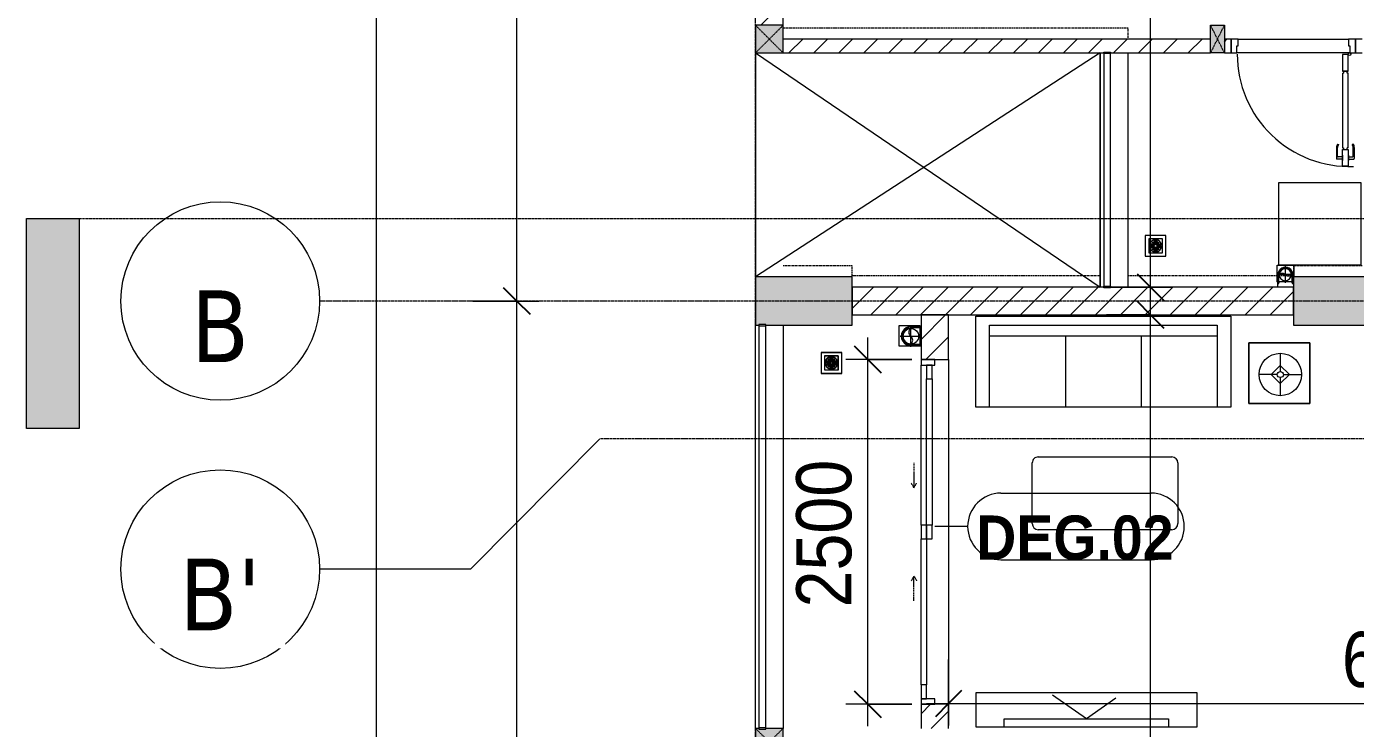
# Model space of a CAD drawing. Header units: millimetres. Extents: x 1591 to 240306, y -15958 to 82755.
# Drawn here: x 39368 to 49004, y 22437 to 27528 of the extents above; entities that cross this region are included whole.
import ezdxf

# ---------------------------------------------------------------- set-up
doc = ezdxf.new("R2010")
doc.units = ezdxf.units.MM
for name, pattern in [('Dash', [6, 3, -3]), ('Dash 1_8_', [6.35, 3.175, -3.175]), ('Dash Dot 3_16_', [7.9375, 4.7625, -1.5875, 0, -1.5875]), ('Grid Line', [22.225, 12.7, -3.175, 3.175, -3.175]), ('IMPORT-CENTER _2_', [40.64, 25.4, -5.08, 5.08, -5.08])]:
    doc.linetypes.add(name, pattern=pattern)
for name, color, linetype, lineweight in [('0-1', 7, 'Continuous', 5), ('A-ANNO-DIMS', 211, 'Continuous', 9), ('A-ANNO-DIMS-160', 211, 'Continuous', 9), ('A-AREA', 32, 'Dash 1_8_', 9), ('A-DETL-GENF-1', 9, 'Continuous', 9), ('A-DETL-THIN-2', 151, 'Continuous', 9), ('A-DOOR', 31, 'Continuous', 9), ('A-DOOR-1', 254, 'Continuous', 9), ('A-DOOR-2', 9, 'Continuous', 9), ('A-DOOR-FRAM', 31, 'Continuous', 9), ('A-DOOR-HDLN', 31, 'Dash', 9), ('A-DOOR-IDEN', 31, 'Continuous', 9), ('A-FLOR-1', 250, 'Continuous', 9), ('A-FLOR-2', 9, 'Continuous', 9), ('A-FLOR-HRAL', 11, 'Continuous', 9), ('A-FLOR-HRAL-1', 254, 'Continuous', 9), ('A-FLOR-HRAL-2', 9, 'Continuous', 9), ('A-WALL', 113, 'Continuous', 9), ('A-WALL-1', 253, 'Continuous', 18), ('A-WALL-2', 9, 'Continuous', 9), ('A-WALL-3', 113, 'Continuous', 18), ('A-WALL-PATT-1', 10, 'Continuous', 9), ('A-WALL-PATT-2', 111, 'Continuous', 9), ('G-ANNO-SYMB', 111, 'Continuous', 9), ('G-ANNO-SYMB-1', 111, 'Dash Dot 3_16_', 18), ('G-IMPT-1', 254, 'Continuous', 9), ('G-IMPT-2', 8, 'IMPORT-CENTER _2_', 9), ('G-IMPT-3', 8, 'Continuous', 9), ('I-FURN', 30, 'Continuous', 9), ('I-FURN-1', 254, 'Continuous', 9), ('M-EQPM', 50, 'Continuous', 9), ('M-EQPM-1', 254, 'Continuous', 9), ('S-COLS', 52, 'Continuous', 9), ('S-COLS-1', 52, 'Continuous', 5), ('S-COLS-2', 7, 'Continuous', 18), ('S-COLS-3', 254, 'Continuous', 9), ('S-COLS-4', 253, 'Continuous', 18), ('S-COLS-5', 52, 'Continuous', 18), ('S-COLS-HDLN', 52, 'Dash', 9), ('S-COLS-HDLN-1', 9, 'Dash', 9), ('S-GRID', 1, 'Continuous', 9), ('S-GRID-1', 1, 'Grid Line', 9), ('S-GRID-IDEN', 1, 'Continuous', 9)]:
    doc.layers.add(name, color=color, linetype=linetype, lineweight=lineweight)
doc.styles.add('Arial_B_3', font='arialbd_0.ttf', dxfattribs={"width": 0.9, "height": 320})
doc.styles.add('Tahoma_B', font='tahomabd_0.ttf', dxfattribs={"height": 520})
doc.styles.add('UTM Avo', font='UTM Avo.ttf', dxfattribs={"width": 0.9, "height": 400})
doc.dimstyles.new('1_Dim_chi_tiet_2_5', dxfattribs={"dimscale": 304.8, "dimtxt": 399.720379, "dimasz": 0.629921, "dimexe": 0.524934, "dimexo": 0.0625, "dimgap": 0.052493, "dimtad": 1, "dimdec": 0, "dimrnd": 5, "dimzin": 0, "dimdsep": 46, "dimtxsty": 'UTM Avo', "dimblk1": 'OBLIQUE', "dimblk2": 'OBLIQUE', "dimsah": 1, "dimcen": 0.09, "dimdle": 0.524934, "dimazin": 0, "dimtfac": 1, "dimtdec": 4, "dimtix": 1, "dimtmove": 0, "dimatfit": 3, "dimfxl": 1.049869, "dimfxlon": 1, "dimtvp": 1, "dimtolj": 1, "dimtzin": 0, "dimarcsym": 2})
doc.dimstyles.new('1_Dim_chi_tiet_2_5_1', dxfattribs={"dimscale": 304.8, "dimtxt": 399.720379, "dimasz": 0.629921, "dimexe": 0.524934, "dimexo": 0.0625, "dimgap": 0.052493, "dimtad": 1, "dimdec": 0, "dimrnd": 5, "dimzin": 0, "dimdsep": 46, "dimtxsty": 'UTM Avo', "dimblk1": 'OBLIQUE', "dimblk2": 'OBLIQUE', "dimsah": 1, "dimcen": 0.09, "dimdle": 0.524934, "dimazin": 0, "dimtfac": 1, "dimtdec": 4, "dimtix": 1, "dimtmove": 0, "dimatfit": 3, "dimfxl": 1.049869, "dimfxlon": 1, "dimtvp": 1, "dimtolj": 1, "dimtzin": 0, "dimarcsym": 2})
pattern_1 = [(45, (0, 0), (-90.50967, 90.50967), [])]
pattern_2 = [(45, (11001.35, 0), (-90.50967, 90.50967), [])]

# ---------------------------------------------------------------- blocks, each defined once
blk = doc.blocks.new('NCV_TKTC_KET CAU_rvt-1-TKCS_MB TẦNG 3-4')
at = {"layer": 'S-COLS-1'}
for points in [[(34352.6, 25361.9), (34352.4, 25711.9), (33652.6, 25711.9), (33652.6, 25361.9), (33677.6, 25361.9), (33677.6, 25366.9), (33727.6, 25366.9), (33727.6, 25361.9), (34352.4, 25361.9)], [(38852.6, 25361.9), (38852.6, 25711.9), (37552.6, 25711.9), (37552.6, 25361.9), (38382.5, 25361.9)]]:
    blk.add_hatch(color=256, dxfattribs=at).paths.add_polyline_path(points)
at = {"layer": 'A-FLOR-1'}
blk.add_line((36152.5, 27336.9), (36152.5, 25636.9), dxfattribs=at)
at = {"layer": 'S-COLS-2'}
for p, q in [((33652.6, 25711.9), (33652.6, 25361.9)), ((34352.6, 25711.9), (33652.6, 25711.9)), ((34352.6, 25361.9), (34352.6, 25711.9)), ((37552.6, 25711.9), (37552.6, 25361.9)), ((38852.6, 25711.9), (37552.6, 25711.9)), ((33652.6, 25361.9), (33677.6, 25361.9)), ((33727.6, 25361.9), (34352.6, 25361.9)), ((37552.6, 25361.9), (38852.6, 25361.9))]:
    blk.add_line(p, q, dxfattribs=at)
blk = doc.blocks.new('MAY GIAT - MAY GIAT_dwg-348053-TKCS_MB TẦNG 3-4')
at = {"layer": 'G-IMPT-1', "flags": 128}
blk.add_lwpolyline([(5, 596.6), (5, 2.3), (605, 2.3), (605, 596.6)], close=True, dxfattribs=at)
blk = doc.blocks.new('MAY GIAT - MAY GIAT-401071-TKCS_MB TẦNG 3-4')
at = {"layer": 'I-FURN-1'}
for p, q in [((5, -2.3), (605, -2.3)), ((5, -596.6), (5, -2.3)), ((605, -2.3), (605, -596.6)), ((605, -596.6), (5, -596.6))]:
    blk.add_line(p, q, dxfattribs=at)
at = {"extrusion": (0, 0, -1), "zscale": -1, "rotation": 180}
blk.add_blockref('MAY GIAT - MAY GIAT_dwg-348053-TKCS_MB TẦNG 3-4', (0, 0), dxfattribs=at)
blk = doc.blocks.new('Railing - 50 x 10mm-901205-TKCS_MB TẦNG 3-4')
at = {"layer": 'A-FLOR-HRAL-2'}
for p, q in [((25, 5), (-25, 5)), ((-25, 5), (-25, -5)), ((25, -5), (25, 5)), ((-25, -5), (25, -5))]:
    blk.add_line(p, q, dxfattribs=at)
blk = doc.blocks.new('Railing - Railing-884005-TKCS_MB TẦNG 3-4')
at = {"layer": 'A-FLOR-HRAL-2'}
for p, q in [((13269.1, 18071.7), (13269.1, 16382.9)), ((13319.1, 16382.9), (13319.1, 18071.7))]:
    blk.add_line(p, q, dxfattribs=at)
at = {"extrusion": (0, 0, -1), "zscale": -1, "rotation": 180}
for p in [(-13294.1, 18076.7), (-13294.1, 16377.9)]:
    blk.add_blockref('Railing - 50 x 10mm-901205-TKCS_MB TẦNG 3-4', p, dxfattribs=at)
blk = doc.blocks.new('DOOR_CW_01 CANH MO-PANEL KINH - DIG_01-900x2200-CỬA NHÔM KÍNH-901226-TKCS_MB TẦNG 3-4')
at = {"layer": 'A-DETL-GENF-1'}
for p, q in [((-397, 872), (-357, 872)), ((-397, 752), (-397, 872)), ((-357, 872), (-357, 752)), ((-442, 737), (-442, 816.5)), ((-399, 820.5), (-438, 820.5)), ((-434, 799.5), (-434, 737)), ((-399, 803.5), (-430, 803.5)), ((-399, 831.8), (-397, 831.8)), ((-399, 792.2), (-399, 831.8)), ((-397, 792.2), (-399, 792.2)), ((-397, 792.2), (-397, 831.8)), ((-357, 792.2), (-357, 831.8)), ((-355, 831.8), (-357, 831.8)), ((-357, 792.2), (-355, 792.2)), ((-355, 792.2), (-355, 831.8)), ((-355, 820.5), (-316, 820.5)), ((-355, 803.5), (-324, 803.5)), ((-320, 799.5), (-320, 737)), ((-312, 737), (-312, 816.5)), ((-433.9, 711.2), (-427.3, 715.8)), ((-357, 752), (-397, 752)), ((-397, 738), (-391, 738)), ((-397, 738), (-397, 196)), ((-363, 752), (-391, 752)), ((-391, 752), (-391, 738)), ((-363, 738), (-363, 752)), ((-357, 738), (-363, 738)), ((-357, 196), (-357, 738)), ((-320.1, 711.2), (-326.7, 715.8)), ((-397, 196), (-391, 196)), ((-391, 196), (-391, 182)), ((-357, 196), (-363, 196)), ((-363, 182), (-363, 196)), ((-357, 182), (-397, 182)), ((-397, 182), (-397, 62)), ((-391, 182), (-363, 182)), ((-357, 62), (-357, 182)), ((-397, 62), (-357, 62))]:
    blk.add_line(p, q, dxfattribs=at)
blk.add_circle((-407, 60), 10, dxfattribs=at)
for centre, radius, start, end in [((-407, 60), 814, 360, 92), ((-438, 816.5), 4, 90, 180), ((-430, 799.5), 4, 90, 180), ((-324, 799.5), 4, 360, 90), ((-316, 816.5), 4, 0, 90), ((-397, 737), 45, 180, 215), ((-397, 737), 37, 180, 215), ((-357, 737), 37, 325, 0), ((-357, 737), 45, 325, 0)]:
    blk.add_arc(centre, radius, start, end, dxfattribs=at)
at = {"layer": 'A-DOOR-2'}
for p, q in [((-410, 50), (-450, 50)), ((-450, 50), (-450, -50)), ((-410, 0), (-410, 50)), ((-400, 0), (-410, 0)), ((-407, 50), (-382, 50)), ((-400, -50), (-400, 0)), ((410, 0), (400, 0)), ((400, 0), (400, -50)), ((450, 50), (410, 50)), ((410, 50), (410, 0)), ((450, -50), (450, 50)), ((-450, -50), (-400, -50)), ((400, -50), (450, -50))]:
    blk.add_line(p, q, dxfattribs=at)
blk = doc.blocks.new('G1_SOF - BO TRU - 100x200-746114-TKCS_MB TẦNG 3-4')
at = {"layer": 'S-COLS'}
blk.add_hatch(color=256, dxfattribs=at).paths.add_polyline_path([(50, -100), (50, 100), (-50, 100), (-50, -100)])
at = {"layer": 'S-COLS-4'}
for p, q in [((-50, 100), (50, 100)), ((-50, -100), (-50, 100)), ((50, 100), (50, -100)), ((50, -100), (-50, -100))]:
    blk.add_line(p, q, dxfattribs=at)
at = {"layer": 'S-COLS-HDLN-1'}
for p, q in [((50, -100), (-50, 100)), ((-50, -100), (50, 100))]:
    blk.add_line(p, q, dxfattribs=at)
blk = doc.blocks.new('THU NUOC - THU NUOC-461820-TKCS_MB TẦNG 3-4')
at = {"layer": 'M-EQPM-1'}
for p, q in [((-66.3, 70.6), (-66.3, -79.4)), ((83.7, 70.6), (-66.3, 70.6)), ((58.7, 45.6), (-41.3, 45.6)), ((-41.3, 45.6), (-41.3, -54.4)), ((-23.3, 10.8), (40.9, 10.8)), ((40.9, 4.8), (-23.3, 4.8)), ((-11, 23.3), (28.5, 23.3)), ((28.5, 17.3), (-11, 17.3)), ((-1.1, 35.6), (18.5, 35.6)), ((18.5, 29.6), (-1.1, 29.6)), ((58.7, -54.4), (58.7, 45.6)), ((83.7, -79.4), (83.7, 70.6)), ((-66.3, -79.4), (83.7, -79.4)), ((-41.3, -54.4), (58.7, -54.4)), ((-23.3, -1.2), (0.7, -1.2)), ((0.7, -7.2), (-23.3, -7.2)), ((-23.3, -13.6), (40.9, -13.6)), ((40.9, -19.6), (-23.3, -19.6)), ((-11, -26.1), (28.5, -26.1)), ((28.5, -32.1), (-11, -32.1)), ((-1.1, -38.5), (18.5, -38.5)), ((18.5, -44.5), (-1.1, -44.5)), ((0.7, -1.2), (0.7, -7.2)), ((16.7, -1.2), (40.9, -1.2)), ((16.7, -7.2), (16.7, -1.2)), ((40.9, -7.2), (16.7, -7.2))]:
    blk.add_line(p, q, dxfattribs=at)
for centre, radius, start, end in [((8.7, -4.4), 45, 0, 180), ((8.7, -4.4), 45, 0, 180), ((-23.3, 7.8), 3, 90, 270), ((-11, 20.3), 3, 90, 270), ((-1.1, 32.6), 3, 90, 270), ((18.5, 32.6), 3, 270, 90), ((28.5, 20.3), 3, 270, 90), ((40.9, 7.8), 3, 270, 90), ((8.7, -4.4), 45, 180, 360), ((8.7, -4.4), 45, 180, 360), ((-23.3, -4.2), 3, 90, 270), ((-23.3, -16.6), 3, 90, 270), ((-11, -29.1), 3, 90, 270), ((-1.1, -41.5), 3, 90, 270), ((18.5, -41.5), 3, 270, 90), ((28.5, -29.1), 3, 270, 90), ((40.9, -4.2), 3, 270, 90), ((40.9, -16.6), 3, 270, 90)]:
    blk.add_arc(centre, radius, start, end, dxfattribs=at)
blk = doc.blocks.new('LOBBY_SOFA_1 - LOBBY_SOFA_1-901228-TKCS_MB TẦNG 3-4')
at = {"layer": 'I-FURN'}
for p, q in [((-2128.3, 1548.5), (-1160.3, 1548.5)), ((-2172.3, 1064.5), (-2172.3, 1504.5)), ((-1116.3, 1504.5), (-1116.3, 1064.5)), ((-1160.3, 1020.5), (-2128.3, 1020.5)), ((-2688.2, 633.5), (-3128.2, 633.5)), ((-3128.2, 633.5), (-3128.2, 193.5)), ((-2688.2, 193.5), (-2688.2, 633.5)), ((-2556, 660), (-708, 660)), ((-2556, 0), (-2556, 660)), ((-2457, 66), (-2457, 660)), ((-1907, 143), (-1907, 660)), ((-1357, 143), (-1357, 660)), ((-807, 660), (-807, 66)), ((-708, 660), (-708, 0)), ((-2981.4, 423), (-2915.4, 489)), ((-2915.4, 445), (-2915.4, 577)), ((-2915.4, 489), (-2849.4, 423)), ((-2937.4, 423), (-3069.4, 423)), ((-2915.4, 357), (-2981.4, 423)), ((-2849.4, 423), (-2915.4, 357)), ((-2915.4, 269), (-2915.4, 401)), ((-2893.4, 423), (-2761.4, 423)), ((-3128.2, 193.5), (-2688.2, 193.5)), ((-807, 143), (-2457, 143)), ((-708, 0), (-2556, 0)), ((-807, 66), (-2457, 66))]:
    blk.add_line(p, q, dxfattribs=at)
for radius in [154, 22]:
    blk.add_circle((-2915.4, 423), radius, dxfattribs=at)
for centre, start, end in [((-2128.3, 1504.5), 90, 180), ((-1160.3, 1504.5), 0, 90), ((-2128.3, 1064.5), 180, 270), ((-1160.3, 1064.5), 270, 0)]:
    blk.add_arc(centre, 44, start, end, dxfattribs=at)
at = {"layer": 'I-FURN-1'}
for p, q in [((-2128.3, 1548.5), (-1160.3, 1548.5)), ((-2172.3, 1064.5), (-2172.3, 1504.5)), ((-1116.3, 1504.5), (-1116.3, 1064.5)), ((-1160.3, 1020.5), (-2128.3, 1020.5)), ((-3128.2, 633.5), (-2688.2, 633.5)), ((-3128.2, 193.5), (-3128.2, 633.5)), ((-2688.2, 633.5), (-2688.2, 193.5)), ((-2556, 660), (-708, 660)), ((-2556, 0), (-2556, 660)), ((-708, 660), (-708, 0)), ((-2688.2, 193.5), (-3128.2, 193.5)), ((-708, 0), (-2556, 0))]:
    blk.add_line(p, q, dxfattribs=at)
for centre, start, end in [((-2128.3, 1504.5), 90, 180), ((-1160.3, 1504.5), 0, 90), ((-2128.3, 1064.5), 180, 270), ((-1160.3, 1064.5), 270, 0)]:
    blk.add_arc(centre, 44, start, end, dxfattribs=at)
blk = doc.blocks.new('RES_BAN AN - RES_BAN AN-901221-TKCS_MB TẦNG 3-4')
at = {"layer": 'I-FURN-1'}
for p, q in [((0, 250), (1600, 250)), ((0, 0), (0, 250)), ((1600, 250), (1600, 0)), ((1600, 0), (0, 0))]:
    blk.add_line(p, q, dxfattribs=at)
blk = doc.blocks.new('KE TIVI-2 - KE TIVI-2-901222-TKCS_MB TẦNG 3-4')
at = {"layer": 'I-FURN-1'}
for p, q in [((0, 60), (-245.7, 232.1)), ((213, 209.1), (0, 60)), ((-595.6, 60), (595.6, 60)), ((-595.6, 0), (-595.6, 60)), ((595.6, 0), (-595.6, 0)), ((595.6, 60), (595.6, 0))]:
    blk.add_line(p, q, dxfattribs=at)
blk = doc.blocks.new('NCV_TKTC_TANG 3 - 4_rvt-2-TKCS_MB TẦNG 3-4')
at = {"layer": 'A-WALL-PATT-1'}
h = blk.add_hatch(dxfattribs=at)
h.set_pattern_fill('FP_1', color=256, style=0, pattern_type=2)
h.set_pattern_definition(pattern_1)
h.paths.add_polyline_path([(33852.6, 27336.9), (36177.6, 27336.9), (36177.6, 27342.4), (36227.6, 27342.4), (36227.6, 27336.9), (36952.6, 27336.9), (36952.6, 27436.9), (33852.6, 27436.9)])
h = blk.add_hatch(dxfattribs=at)
h.set_pattern_fill('FP_1', color=256, style=0, pattern_type=2)
h.set_pattern_definition(pattern_1)
h.paths.add_polyline_path([(37102.6, 27336.9), (37102.6, 27436.9), (37052.6, 27436.2), (37052.6, 27336.9)])
h.paths.add_polyline_path([(38002.6, 27336.9), (38052.6, 27336.9), (38052.6, 27436.9), (38002.6, 27436.9)])
at = {"layer": 'A-FLOR-2'}
for p, q in [((37152.6, 27436.9), (37952.6, 27436.9)), ((35052.6, 25112.4), (35052.6, 22612.4))]:
    blk.add_line(p, q, dxfattribs=at)
at = {"layer": 'A-WALL-1'}
for p, q in [((36952.6, 27436.9), (33852.6, 27436.9)), ((37102.6, 27436.9), (37052.6, 27436.9)), ((37102.6, 27336.9), (37102.6, 27436.9)), ((38052.6, 27436.9), (38002.6, 27436.9)), ((38002.6, 27436.9), (38002.6, 27336.9)), ((33852.6, 27336.9), (36177.6, 27336.9)), ((36227.6, 27336.9), (36952.6, 27336.9)), ((37052.6, 27336.9), (37102.6, 27336.9)), ((38002.6, 27336.9), (38052.6, 27336.9))]:
    blk.add_line(p, q, dxfattribs=at)
at = {"layer": 'A-WALL-2'}
for p, q in [((37152.6, 27436.9), (37952.6, 27436.9)), ((36152.6, 25636.9), (36152.6, 27336.9)), ((36352.6, 27336.9), (36352.6, 25636.9)), ((37962.6, 27336.9), (37142.6, 27336.9))]:
    blk.add_line(p, q, dxfattribs=at)
at = {"layer": 'A-DOOR-1', "rotation": 180}
blk.add_blockref('DOOR_CW_01 CANH MO-PANEL KINH - DIG_01-900x2200-CỬA NHÔM KÍNH-901226-TKCS_MB TẦNG 3-4', (37552.6, 27386.9), dxfattribs=at)
at = {"layer": 'A-FLOR-HRAL-1'}
blk.add_blockref('Railing - Railing-884005-TKCS_MB TẦNG 3-4', (22908.5, 9260.7), dxfattribs=at)
at = {"layer": 'I-FURN-1'}
for name, p, rotation in [('MAY GIAT - MAY GIAT-401071-TKCS_MB TẦNG 3-4', (38044.8, 26402.4), 270.0000000000009), ('LOBBY_SOFA_1 - LOBBY_SOFA_1-901228-TKCS_MB TẦNG 3-4', (34542.6, 25426.9), 180)]:
    blk.add_blockref(name, p, dxfattribs=dict(at, rotation=rotation))
for name, p in [('RES_BAN AN - RES_BAN AN-901221-TKCS_MB TẦNG 3-4', (35252.2, 22446.9)), ('KE TIVI-2 - KE TIVI-2-901222-TKCS_MB TẦNG 3-4', (36052.2, 22446.9))]:
    blk.add_blockref(name, p, dxfattribs=at)
at = {"layer": 'M-EQPM-1'}
blk.add_blockref('THU NUOC - THU NUOC-461820-TKCS_MB TẦNG 3-4', (34193.8, 25093), dxfattribs=at)
at = {"layer": 'S-COLS-3'}
blk.add_blockref('G1_SOF - BO TRU - 100x200-746114-TKCS_MB TẦNG 3-4', (37002.6, 27436.9), dxfattribs=at)
blk = doc.blocks.new('Railing - 50 x 10mm-1251311-TKCS_MB TẦNG 3-4')
at = {"layer": 'A-FLOR-HRAL'}
for p, q in [((25, 5), (-25, 5)), ((-25, 5), (-25, -5)), ((25, -5), (25, 5)), ((-25, -5), (25, -5))]:
    blk.add_line(p, q, dxfattribs=at)
blk = doc.blocks.new('Railing - Railing-3235430-TKCS_MB TẦNG 3-4')
at = {"layer": 'A-FLOR-HRAL'}
for p, q in [((33677.6, 25356.9), (33677.6, 22442.4)), ((33727.6, 22442.4), (33727.6, 25356.9))]:
    blk.add_line(p, q, dxfattribs=at)
for p in [(33702.6, 25361.9), (33702.6, 22437.4)]:
    blk.add_blockref('Railing - 50 x 10mm-1251311-TKCS_MB TẦNG 3-4', p)
blk = doc.blocks.new('G1_SOF - BO TRU - 200x200-3054293-TKCS_MB TẦNG 3-4')
at = {"layer": 'S-COLS'}
blk.add_hatch(color=256, dxfattribs=at).paths.add_polyline_path([(100, -100), (100, 100), (-100, 100), (-100, -100)])
at = {"layer": 'S-COLS-5'}
for p, q in [((100, 100), (-100, 100)), ((-100, 100), (-100, -100)), ((100, -100), (100, 100)), ((-100, -100), (100, -100))]:
    blk.add_line(p, q, dxfattribs=at)
at = {"layer": 'S-COLS-HDLN'}
for p, q in [((100, 100), (-100, -100)), ((-100, 100), (100, -100))]:
    blk.add_line(p, q, dxfattribs=at)
blk = doc.blocks.new('G1_SOF - BO TRU - 200x200-V36-TKCS_MB TẦNG 3-4')
at = {"layer": 'S-COLS'}
blk.add_hatch(color=256, dxfattribs=at).paths.add_polyline_path([(-25, -100), (100, -100), (100, 100), (-25, 100), (-25, 96.6), (-75, 96.6), (-75, 100), (-100, 100), (-100, -100), (-75, -100)])
at = {"layer": 'S-COLS-5'}
for p, q in [((-75, 100), (-100, 100)), ((-100, 100), (-100, -100)), ((100, 100), (-25, 100)), ((100, -100), (100, 100)), ((-100, -100), (100, -100))]:
    blk.add_line(p, q, dxfattribs=at)
at = {"layer": 'S-COLS-HDLN'}
for p, q in [((100, 100), (-100, -100)), ((-100, 100), (100, -100))]:
    blk.add_line(p, q, dxfattribs=at)
blk = doc.blocks.new('DEG_02-DEG_03 - DEG_02-2500x2400mm-CỬA ĐI 02 CÁNH TRƯỢT-625766-TKCS_MB TẦNG 3-4')
at = {"layer": 'A-DOOR'}
for p, q in [((-1110, 100), (-1210, 100)), ((-1210, 100), (-1210, 60)), ((-1110, 60), (-1110, 100)), ((-1110, 100), (-50, 100)), ((50, 100), (-50, 100)), ((-50, 100), (-50, 60)), ((50, 60), (50, 100)), ((-1210, 60), (-1110, 60)), ((-50, 60), (-1110, 60)), ((50, 60), (-50, 60)), ((-50, 60), (-50, 20)), ((-50, 60), (50, 60)), ((-50, 20), (50, 20)), ((50, 20), (50, 60)), ((50, 60), (1110, 60)), ((1110, 20), (50, 20)), ((1210, 60), (1110, 60)), ((1110, 60), (1110, 20)), ((1110, 20), (1210, 20)), ((1210, 20), (1210, 60))]:
    blk.add_line(p, q, dxfattribs=at)
at = {"layer": 'A-DOOR-FRAM'}
for p, q in [((-1210, 100), (-1250, 100)), ((-1250, 100), (-1250, 0)), ((-1210, 0), (-1210, 100)), ((1250, 100), (1210, 100)), ((1210, 100), (1210, 0)), ((1250, 0), (1250, 100)), ((-1250, 0), (-1210, 0)), ((1210, 0), (1250, 0))]:
    blk.add_line(p, q, dxfattribs=at)
at = {"layer": 'A-DOOR-HDLN'}
for p, q in [((-500.4, 151.1), (-320.4, 151.1)), ((-320.4, 151.1), (-355, 171.1)), ((-320.4, 151.1), (-355, 131.1)), ((320.4, 151.1), (355, 171.1)), ((320.4, 151.1), (355, 131.1)), ((500.4, 151.1), (320.4, 151.1))]:
    blk.add_line(p, q, dxfattribs=at)
blk = doc.blocks.new('TKTC_XREF_251221_MB TANG 2-7 - TKTC_XREF_260130_MB TANG 2-5_dwg_$cc-V68-TKCS_MB TẦNG 3-4')
at = {"layer": 'G-IMPT-2'}
for p, q in [((-0.673, 0), (0.65, 0)), ((0, -0.673), (0, 0.673))]:
    blk.add_line(p, q, dxfattribs=at)
at = {"layer": 'M-EQPM'}
blk.add_circle((0, 0), 0.5, dxfattribs=at)
for centre, radius, start, end in [((0, 0), 0.5, 90, 270), ((0.188, 0.25), 0.313, 126.8699, 233.1301), ((-0.188, -0.25), 0.313, 306.8699, 53.1301)]:
    blk.add_arc(centre, radius, start, end, dxfattribs=at)
blk = doc.blocks.new('TKTC_XREF_251221_MB TANG 2-7 - TKTC_XREF_260130_MB TANG 2-5_dwg_CUM U_DN100-V69-TKCS_MB TẦNG 3-4')
at = {"layer": 'G-IMPT-3'}
blk.add_hatch(color=256, dxfattribs=at).paths.add_polyline_path([(0, 61), (0, 57), (14.8, 55.1), (28.5, 49.4), (40.3, 40.3), (49.4, 28.5), (55.1, 14.8), (57, 0), (55.1, -14.8), (49.4, -28.5), (40.3, -40.3), (28.5, -49.4), (14.8, -55.1), (0, -57), (0, -61), (15.8, -58.9), (30.5, -52.8), (43.1, -43.1), (52.8, -30.5), (58.9, -15.8), (61, 0), (58.9, 15.8), (52.8, 30.5), (43.1, 43.1), (30.5, 52.8), (15.8, 58.9)])
for p, q in [((-72.7, 69.3), (-72.7, 60.7)), ((-66.9, 67.9), (-71.7, 67.9)), ((-66.9, 62.1), (-71.7, 62.1)), ((-65, 69), (0, 69)), ((-72.7, -60.7), (-72.7, -69.3)), ((-66.9, -62.1), (-71.7, -62.1)), ((-66.9, -67.9), (-71.7, -67.9)), ((-65, -69), (0, -69))]:
    blk.add_line(p, q, dxfattribs=at)
at = {"layer": 'G-IMPT-3', "flags": 128}
for points in [[(-71.7, 59.2), (-66.9, 59.2), (-66.9, 70.8), (-71.7, 70.8)], [(-66.9, 70.8), (-66.9, 72.7), (-65, 72.7), (-65, 57.3), (-66.9, 57.3), (-66.9, 59.2)], [(-65, 61), (0, 61), (0, 57)], [(-71.7, -70.8), (-66.9, -70.8), (-66.9, -59.2), (-71.7, -59.2)], [(-66.9, -59.2), (-66.9, -57.3), (-65, -57.3), (-65, -72.7), (-66.9, -72.7), (-66.9, -70.8)], [(-65, -61), (0, -61), (0, -57)]]:
    blk.add_lwpolyline(points, dxfattribs=at)
at = {"layer": 'G-IMPT-3'}
for centre, radius, start, end in [((-71.1, 69.3), 1.56, 112.61986, 247.38014), ((-67.9, 65), 4.8, 143.1301, 216.8699), ((-71.1, 60.7), 1.56, 112.61986, 247.38014), ((0, 0), 69, 270, 90), ((0, 0), 61, 270, 90), ((0, 0), 57, 270, 90), ((-71.1, -60.7), 1.56, 112.61986, 247.38014), ((-67.9, -65), 4.8, 143.1301, 216.8699), ((-71.1, -69.3), 1.56, 112.61986, 247.38014)]:
    blk.add_arc(centre, radius, start, end, dxfattribs=at)
blk = doc.blocks.new('TKTC_XREF_251221_MB TANG 2-7 - TKTC_XREF_260130_MB TANG 2-5_dwg_$cc-4746806-TKCS_MB TẦNG 3-4')
at = {"layer": 'G-IMPT-2'}
for p, q in [((-0.67, 0), (0.67, 0)), ((0, -0.67), (0, 0.67))]:
    blk.add_line(p, q, dxfattribs=at)
at = {"layer": 'M-EQPM'}
blk.add_circle((0, 0), 0.5, dxfattribs=at)
for centre, radius, start, end in [((0, 0), 0.5, 90, 270), ((0.19, 0.25), 0.313, 126.8699, 233.1301), ((-0.19, -0.25), 0.313, 306.8699, 53.1301)]:
    blk.add_arc(centre, radius, start, end, dxfattribs=at)
blk = doc.blocks.new('TKTC_XREF_251221_MB TANG 2-7 - TKTC_XREF_260130_MB TANG 2-5_dwg_CUM U_DN100-V89-TKCS_MB TẦNG 3-4')
at = {"layer": 'G-IMPT-3'}
blk.add_hatch(color=256, dxfattribs=at).paths.add_polyline_path([(0, -61), (16, -59), (30, -53), (43, -43), (53, -31), (59, -16), (61, 0), (59, 16), (53, 30), (43, 43), (30, 53), (8, 60), (0, 61), (0, 57), (15, 55), (28, 49), (40, 40), (49, 28), (55, 15), (57, 0), (55, -15), (49, -29), (40, -40), (28, -49), (8, -56), (0, -57)])
for p, q in [((-79, 67), (-79, 63)), ((-77, 67), (-77, 63)), ((-75, 67), (-75, 63)), ((-73, 69), (-73, 61)), ((-67, 68), (-72, 68)), ((-67, 62), (-72, 62)), ((-65, 69), (0, 69)), ((-79, -63), (-79, -67)), ((-77, -63), (-77, -67)), ((-75, -63), (-75, -67)), ((-73, -61), (-73, -69)), ((-67, -62), (-72, -62)), ((-67, -68), (-72, -68)), ((-67, -73), (-67, -71)), ((-65, -69), (0, -69))]:
    blk.add_line(p, q, dxfattribs=at)
at = {"layer": 'G-IMPT-3', "flags": 128}
for points in [[(-73, 68), (-78, 68), (-78, 62), (-73, 62)], [(-72, 59), (-67, 59), (-67, 71), (-72, 71)], [(-67, 71), (-67, 73), (-65, 73), (-65, 57), (-67, 57), (-67, 59)], [(-65, 61), (0, 61), (0, 57)], [(-73, -62), (-78, -62), (-78, -68), (-73, -68)], [(-72, -71), (-67, -71), (-67, -59), (-72, -59)], [(-67, -59), (-67, -57), (-65, -57), (-65, -72)], [(-65, -61), (0, -61), (0, -57)]]:
    blk.add_lwpolyline(points, dxfattribs=at)
at = {"layer": 'G-IMPT-3'}
for centre, radius, start, end in [((-78, 67), 0.96, 90, 180), ((-78, 63), 0.96, 180, 270), ((-71, 69), 1.56, 112.6199, 247.3801), ((-68, 65), 4.8, 143.1301, 216.8699), ((-71, 61), 1.56, 112.6199, 247.3801), ((0, 0), 69, 270, 90), ((0, 0), 61, 270, 90), ((0, 0), 57, 270, 90), ((-78, -63), 0.96, 90, 180), ((-78, -67), 0.96, 180, 270), ((-71, -61), 1.56, 112.6199, 247.3801), ((-68, -65), 4.8, 143.1301, 216.8699), ((-71, -69), 1.56, 112.6199, 247.3801)]:
    blk.add_arc(centre, radius, start, end, dxfattribs=at)
blk = doc.blocks.new('TKTC_XREF_251221_MB TANG 2-7 - TKTC_XREF_260130_MB TANG 2-5_dwg_THU NUOC - THU NUOC-444531-TKCS_MB TẦNG 1-4746804-TKCS_MB TẦNG 3-4')
at = {"layer": 'G-IMPT-3'}
for p, q in [((-23.3, 10.8), (40.9, 10.8)), ((40.9, 4.8), (-23.3, 4.8)), ((-11, 23.3), (28.5, 23.3)), ((28.5, 17.3), (-11, 17.3)), ((-1.1, 35.6), (18.5, 35.6)), ((18.5, 29.6), (-1.1, 29.6)), ((-23.3, -13.6), (40.9, -13.6)), ((40.9, -19.6), (-23.3, -19.6)), ((-11, -26.1), (28.5, -26.1)), ((28.5, -32.1), (-11, -32.1)), ((-1.1, -38.5), (18.5, -38.5)), ((18.5, -44.5), (-1.1, -44.5))]:
    blk.add_line(p, q, dxfattribs=at)
at = {"layer": 'G-IMPT-3', "flags": 128}
for points in [[(83.7, -79.4), (83.7, 70.6), (-66.3, 70.6), (-66.3, -79.4)], [(58.7, -54.4), (58.7, 45.6), (-41.3, 45.6), (-41.3, -54.4)]]:
    blk.add_lwpolyline(points, close=True, dxfattribs=at)
for points in [[(-23.3, -1.2), (0.7, -1.2), (0.7, -7.2), (-23.3, -7.2)], [(40.9, -7.2), (16.7, -7.2), (16.7, -1.2), (40.9, -1.2)]]:
    blk.add_lwpolyline(points, dxfattribs=at)
at = {"layer": 'G-IMPT-3'}
for centre, radius, start, end in [((8.7, -4.4), 45, 360, 180), ((8.7, -4.4), 45, 360, 180), ((-23.3, 7.8), 3, 90, 270), ((-11, 20.3), 3, 90, 270), ((-1.1, 32.6), 3, 90, 270), ((18.5, 32.6), 3, 270, 90), ((28.5, 20.3), 3, 270, 90), ((40.9, 7.8), 3, 270, 90), ((8.7, -4.4), 45, 180, 360), ((8.7, -4.4), 45, 180, 360), ((-23.3, -4.2), 3, 90, 270), ((-23.3, -16.6), 3, 90, 270), ((-11, -29.1), 3, 90, 270), ((-1.1, -41.5), 3, 90, 270), ((18.5, -41.5), 3, 270, 90), ((28.5, -29.1), 3, 270, 90), ((40.9, -4.2), 3, 270, 90), ((40.9, -16.6), 3, 270, 90)]:
    blk.add_arc(centre, radius, start, end, dxfattribs=at)
blk = doc.blocks.new('TKTC_XREF_251221_MB TANG 2-7 - TKTC_XREF_251221_MB TANG 2-7-2039446-TKCS_MB TẦNG 3-4')
at = {"layer": 'M-EQPM'}
for p, q in [((0, 10100), (0, 8475)), ((3783.5, 8439), (3783.5, 8559)), ((3783.5, 8559), (3903.1, 8559)), ((3903.1, 8559), (3903.1, 8475)), ((3785.2, 8439), (3785.2, 8400)), ((3900, 8439), (3785.2, 8439)), ((3900, 8439), (3785.2, 8439)), ((1041.4, 8123.3), (1191, 8123.3)), ((1041.4, 7972.9), (1041.4, 8123.3)), ((1191, 8123.3), (1191, 7972.9)), ((1191, 7972.9), (1041.4, 7972.9))]:
    blk.add_line(p, q, dxfattribs=at)
for p in [(2892.4, 8704.4), (542.3, 7854.4)]:
    blk.add_blockref('TKTC_XREF_251221_MB TANG 2-7 - TKTC_XREF_260130_MB TANG 2-5_dwg_THU NUOC - THU NUOC-444531-TKCS_MB TẦNG 1-4746804-TKCS_MB TẦNG 3-4', p)
at = {"extrusion": (0, 0, -1), "xscale": 90.00000000005102, "yscale": 90.00000000005102, "zscale": -90.000000000051, "rotation": 270.374026779938}
blk.add_blockref('TKTC_XREF_251221_MB TANG 2-7 - TKTC_XREF_260130_MB TANG 2-5_dwg_$cc-4746806-TKCS_MB TẦNG 3-4', (-3841.1, 8491.9), dxfattribs=at)
for name, p, xscale, yscale, zscale, rotation in [('TKTC_XREF_251221_MB TANG 2-7 - TKTC_XREF_260130_MB TANG 2-5_dwg_CUM U_DN100-V89-TKCS_MB TẦNG 3-4', (3842.9, 8490.3), 0.7894736842105242, 0.7894736842105242, 0.7894736842105242, 89.99999999844349), ('TKTC_XREF_251221_MB TANG 2-7 - TKTC_XREF_260130_MB TANG 2-5_dwg_$cc-V68-TKCS_MB TẦNG 3-4', (1126.1, 8044.4), 113.7150000000073, 113.7150000000073, 113.7150000000073, 359.9990086636432), ('TKTC_XREF_251221_MB TANG 2-7 - TKTC_XREF_260130_MB TANG 2-5_dwg_CUM U_DN100-V69-TKCS_MB TẦNG 3-4', (1126.1, 8045.3), 0.9975000000000006, 0.9975000000000006, 0.9975000000000006, 180.000991338195)]:
    blk.add_blockref(name, p, dxfattribs=dict(xscale=xscale, yscale=yscale, zscale=zscale, rotation=rotation))
blk = doc.blocks.new('Grid - M_Grid Head - Circle-353313-TKCS_MB TẦNG 3-4')
at = {"layer": 'S-GRID-IDEN'}
blk.add_circle((0, 0), 4.5, dxfattribs=at)
blk = doc.blocks.new('Section - 3_32_ x 3_8_-4701953-TKCS_MB TẦNG 3-4')
at = {"layer": 'G-ANNO-SYMB'}
blk.add_hatch(color=256, dxfattribs=at).paths.add_polyline_path([(0, 9.525), (0, 0), (-2.38125, 0), (-2.38125, 9.525)])
for p, q in [((0, 9.525), (-2.38125, 9.525)), ((-2.38125, 9.525), (-2.38125, 0)), ((0, 0), (0, 9.525)), ((-2.38125, 0), (0, 0))]:
    blk.add_line(p, q, dxfattribs=at)
blk = doc.blocks.new('DIMBLOCK2-TKCS_MB TẦNG 3-4')
at = {"layer": 'A-ANNO-DIMS-160'}
for p, q in [((41904.4, 17076.9), (41904.4, 78396.9)), ((41584.4, 78236.9), (42064.4, 78236.9)), ((41904.4, 78236.9), (41584.4, 78236.9)), ((41584.4, 17236.9), (42064.4, 17236.9)), ((41904.4, 17236.9), (41584.4, 17236.9))]:
    blk.add_line(p, q, dxfattribs=at)
at = {"layer": 'A-ANNO-DIMS-160', "lineweight": 25}
for p, q in [((41904.4, 78236.9), (41808.4, 78332.9)), ((41904.4, 78236.9), (42000.4, 78140.9)), ((41904.4, 17236.9), (41808.4, 17332.9)), ((41904.4, 17236.9), (42000.4, 17140.9))]:
    blk.add_line(p, q, dxfattribs=at)
at = {"layer": 'A-ANNO-DIMS-160', "color": 0, "insert": (41384.7, 47052.2), "char_height": 400, "width": 1643.295, "attachment_point": 1, "rotation": 90, "line_spacing_factor": 1.110334, "style": 'UTM Avo'}
blk.add_mtext('61000', dxfattribs=at)
blk = doc.blocks.new('_Oblique')
at = {"color": 0, "linetype": 'ByBlock', "lineweight": -2}
blk.add_line((-0.5, -0.5), (0.5, 0.5), dxfattribs=at)
blk = doc.blocks.new('DIMBLOCK3-TKCS_MB TẦNG 3-4')
at = {"layer": 'A-ANNO-DIMS-160', "lineweight": 25}
for p, q in [((42923.1, 25536.9), (42827.1, 25632.9)), ((42923.1, 25536.9), (43019.1, 25440.9)), ((42923.1, 17236.9), (42827.1, 17332.9)), ((42923.1, 17236.9), (43019.1, 17140.9))]:
    blk.add_line(p, q, dxfattribs=at)
at = {"layer": 'A-ANNO-DIMS-160'}
for p, q in [((42603.1, 25536.9), (43083.1, 25536.9)), ((42923.1, 25536.9), (42603.1, 25536.9)), ((42923.1, 17076.9), (42923.1, 25536.9)), ((42603.1, 17236.9), (43083.1, 17236.9)), ((42923.1, 17236.9), (42603.1, 17236.9))]:
    blk.add_line(p, q, dxfattribs=at)
at = {"layer": 'A-ANNO-DIMS-160', "color": 0, "insert": (42403.5, 20839.2), "char_height": 400, "width": 1314.636, "attachment_point": 1, "rotation": 90, "line_spacing_factor": 1.110334, "style": 'UTM Avo'}
blk.add_mtext('8300', dxfattribs=at)
blk = doc.blocks.new('DIMBLOCK4-TKCS_MB TẦNG 3-4')
at = {"layer": 'A-ANNO-DIMS-160', "lineweight": 25}
for p, q in [((42923.1, 33836.9), (42827.1, 33932.9)), ((42923.1, 33836.9), (43019.1, 33740.9)), ((42923.1, 25536.9), (42827.1, 25632.9)), ((42923.1, 25536.9), (43019.1, 25440.9))]:
    blk.add_line(p, q, dxfattribs=at)
at = {"layer": 'A-ANNO-DIMS-160'}
for p, q in [((42603.1, 33836.9), (43083.1, 33836.9)), ((42923.1, 33836.9), (42603.1, 33836.9)), ((42923.1, 25536.9), (42923.1, 33836.9)), ((42603.1, 25536.9), (43083.1, 25536.9)), ((42923.1, 25536.9), (42603.1, 25536.9))]:
    blk.add_line(p, q, dxfattribs=at)
at = {"layer": 'A-ANNO-DIMS-160', "color": 0, "insert": (42403.5, 29139.2), "char_height": 400, "width": 1314.636, "attachment_point": 1, "rotation": 90, "line_spacing_factor": 1.110334, "style": 'UTM Avo'}
blk.add_mtext('8300', dxfattribs=at)
blk = doc.blocks.new('STN_Door Tag - STN_Door Tag-1788670-TKCS_MB TẦNG 3-4')
at = {"layer": 'A-DOOR-IDEN'}
for p, q in [((-3.37, 1.495), (3.431, 1.495)), ((-3.37, -1.524), (3.431, -1.524))]:
    blk.add_line(p, q, dxfattribs=at)
for centre, start, end in [((-3.37, -0.015), 90, 270), ((3.431, -0.015), 270, 90)]:
    blk.add_arc(centre, 1.509, start, end, dxfattribs=at)
blk = doc.blocks.new('DIMBLOCK280-TKCS_MB TẦNG 3-4')
at = {"layer": 'A-ANNO-DIMS-160'}
for p, q in [((45468.5, 22452.4), (45468.5, 25272.4)), ((45788.5, 25112.4), (45308.5, 25112.4)), ((45468.5, 25112.4), (45788.5, 25112.4)), ((45788.5, 22612.4), (45308.5, 22612.4)), ((45468.5, 22612.4), (45788.5, 22612.4))]:
    blk.add_line(p, q, dxfattribs=at)
at = {"layer": 'A-ANNO-DIMS-160', "lineweight": 25}
for p, q in [((45468.5, 25112.4), (45372.5, 25208.4)), ((45468.5, 25112.4), (45564.5, 25016.4)), ((45468.5, 22612.4), (45372.5, 22708.4)), ((45468.5, 22612.4), (45564.5, 22516.4))]:
    blk.add_line(p, q, dxfattribs=at)
at = {"layer": 'A-ANNO-DIMS-160', "color": 0, "insert": (44948.9, 23314.6), "char_height": 400, "width": 1314.636, "attachment_point": 1, "rotation": 90, "line_spacing_factor": 1.110334, "style": 'UTM Avo'}
blk.add_mtext('2500', dxfattribs=at)
blk = doc.blocks.new('DIMBLOCK316-TKCS_MB TẦNG 3-4')
at = {"layer": 'A-ANNO-DIMS-160', "lineweight": 25}
for p, q in [((47518.7, 33636.9), (47422.7, 33732.9)), ((47518.7, 33636.9), (47614.7, 33540.9)), ((47518.7, 25636.9), (47422.7, 25732.9)), ((47518.7, 25636.9), (47614.7, 25540.9))]:
    blk.add_line(p, q, dxfattribs=at)
at = {"layer": 'A-ANNO-DIMS-160'}
for p, q in [((47518.7, 25476.9), (47518.7, 33796.9)), ((47198.7, 33636.9), (47678.7, 33636.9)), ((47518.7, 33636.9), (47198.7, 33636.9)), ((47198.7, 25636.9), (47678.7, 25636.9)), ((47518.7, 25636.9), (47198.7, 25636.9))]:
    blk.add_line(p, q, dxfattribs=at)
at = {"layer": 'A-ANNO-DIMS-160', "color": 0, "insert": (46999.1, 29089.2), "char_height": 400, "width": 1314.636, "attachment_point": 1, "rotation": 90, "line_spacing_factor": 1.110334, "style": 'UTM Avo'}
blk.add_mtext('8000', dxfattribs=at)
blk = doc.blocks.new('DIMBLOCK332-TKCS_MB TẦNG 3-4')
at = {"layer": 'A-ANNO-DIMS-160'}
for p, q in [((47518.7, 17276.9), (47518.7, 25596.9)), ((47198.7, 25436.9), (47678.7, 25436.9)), ((47518.7, 25436.9), (47198.7, 25436.9)), ((47198.7, 17436.9), (47678.7, 17436.9)), ((47518.7, 17436.9), (47198.7, 17436.9))]:
    blk.add_line(p, q, dxfattribs=at)
at = {"layer": 'A-ANNO-DIMS-160', "lineweight": 25}
for p, q in [((47518.7, 25436.9), (47422.7, 25532.9)), ((47518.7, 25436.9), (47614.7, 25340.9)), ((47518.7, 17436.9), (47422.7, 17532.9)), ((47518.7, 17436.9), (47614.7, 17340.9))]:
    blk.add_line(p, q, dxfattribs=at)
at = {"layer": 'A-ANNO-DIMS-160', "color": 0, "insert": (46999.1, 20889.2), "char_height": 400, "width": 1314.636, "attachment_point": 1, "rotation": 90, "line_spacing_factor": 1.110334, "style": 'UTM Avo'}
blk.add_mtext('8000', dxfattribs=at)
blk = doc.blocks.new('DIMBLOCK389-TKCS_MB TẦNG 3-4')
at = {"layer": 'A-ANNO-DIMS-160'}
for p, q in [((46053.9, 22937.8), (46053.9, 22457.8)), ((46053.9, 22617.8), (46053.9, 22937.8)), ((52853.9, 22937.8), (52853.9, 22457.8)), ((52853.9, 22617.8), (52853.9, 22937.8)), ((45893.9, 22617.8), (53013.9, 22617.8))]:
    blk.add_line(p, q, dxfattribs=at)
at = {"layer": 'A-ANNO-DIMS-160', "lineweight": 25}
for p, q in [((46053.9, 22617.8), (46149.9, 22713.8)), ((52853.9, 22617.8), (52949.9, 22713.8)), ((46053.9, 22617.8), (45957.9, 22521.8)), ((52853.9, 22617.8), (52757.9, 22521.8))]:
    blk.add_line(p, q, dxfattribs=at)
at = {"layer": 'A-ANNO-DIMS-160', "color": 0, "insert": (48906.1, 23137.4), "char_height": 400, "width": 1314.636, "attachment_point": 1, "line_spacing_factor": 1.110334, "style": 'UTM Avo'}
blk.add_mtext('6800', dxfattribs=at)

msp = doc.modelspace()

# ---------------------------------------------------------------- hatches: boundary and pattern name
at = {"layer": 'A-WALL-PATT-2'}
h = msp.add_hatch(dxfattribs=at)
h.set_pattern_fill('FP_1', color=256, style=0, pattern_type=2)
h.set_pattern_definition(pattern_2)
h.paths.add_polyline_path([(44854, 27336.9), (44853.9, 28037.4), (44654, 28037.4), (44654, 27536.9), (44853.9, 27536.9), (44853.9, 27336.9)])
h.paths.add_polyline_path([(44654, 29437.4), (44854, 29437.4), (44853.9, 30437.4), (44654, 30437.4), (44654, 29966.6)])
h = msp.add_hatch(dxfattribs=at)
h.set_pattern_fill('FP_1', color=256, style=0, pattern_type=2)
h.set_pattern_definition(pattern_2)
h.paths.add_polyline_path([(48554, 25436.9), (48554, 25636.9), (47228.9, 25636.9), (47228.9, 25633.6), (47178.9, 25633.6), (47178.9, 25636.9), (45353.9, 25636.9), (45353.9, 25436.9), (47771.8, 25436.9)])
h = msp.add_hatch(dxfattribs=at)
h.set_pattern_fill('FP_1', color=256, style=0, pattern_type=2)
h.set_pattern_definition(pattern_2)
h.paths.add_polyline_path([(45853.9, 22436.9), (46053.9, 22436.9), (46053.9, 22612.4), (45853.9, 22612.4)])
h.paths.add_polyline_path([(46053.9, 25112.4), (46053.9, 25436.9), (45853.9, 25436.9), (45853.9, 25112.4)])

# ---------------------------------------------------------------- linework, layer by layer
at = {"layer": 'A-AREA'}
for p, q in [((44854, 27518.4), (47354, 27518.4)), ((47354, 27518.4), (47354, 27436.9)), ((47354, 27336.9), (47354, 25718.8)), ((45354, 25792.2), (44854, 25792.2)), ((45354, 25718.8), (45354, 25792.2)), ((49053.9, 25793.4), (48554, 25793.4)), ((48554, 25793.4), (48554, 25711.9)), ((47153.9, 25718.8), (45354, 25718.8)), ((48554, 25718.8), (47353.9, 25718.8))]:
    msp.add_line(p, q, dxfattribs=at)
at = {"layer": 'A-DETL-THIN-2'}
for p, q in [((47153.9, 27336.9), (44653.9, 25711.9)), ((47153.9, 27336.9), (44653.9, 25711.9)), ((44654, 27336.9), (47153.9, 25636.9)), ((44654, 27336.9), (47153.9, 25636.9))]:
    msp.add_line(p, q, dxfattribs=at)
at = {"layer": 'A-DOOR-IDEN'}
msp.add_line((45954, 23903.8), (46192.1, 23903.8), dxfattribs=at)
at = {"layer": 'A-WALL'}
for p, q in [((44653.9, 22437.4), (44653.9, 25361.9)), ((44853.9, 25361.9), (44853.9, 22437.4)), ((45853.9, 23912.4), (45853.9, 25072.4)), ((46053.9, 25112.4), (46053.9, 22612.4))]:
    msp.add_line(p, q, dxfattribs=at)
at = {"layer": 'A-WALL-3'}
for p, q in [((44854, 27336.9), (44854, 28037.4)), ((47178.9, 25636.9), (45353.9, 25636.9)), ((45353.9, 25636.9), (45353.9, 25436.9)), ((48554, 25636.9), (47228.9, 25636.9)), ((48554, 25436.9), (48554, 25636.9)), ((45353.9, 25436.9), (48554, 25436.9)), ((46053.9, 25436.9), (45853.9, 25436.9)), ((45853.9, 25436.9), (45853.9, 25112.4)), ((46053.9, 25112.4), (46053.9, 25436.9)), ((45853.9, 25112.4), (46053.9, 25112.4)), ((46053.9, 22612.4), (45853.9, 22612.4)), ((45853.9, 22612.4), (45853.9, 22436.9)), ((46053.9, 22436.9), (46053.9, 22612.4))]:
    msp.add_line(p, q, dxfattribs=at)
at = {"layer": 'G-ANNO-SYMB-1'}
msp.add_line((39749.2, 26135.3), (145928.2, 26135.3), dxfattribs=at)
at = {"layer": 'S-GRID'}
for p, q in [((43524.6, 24536.9), (42588.1, 23592.4)), ((42588.1, 23592.4), (41492.6, 23592.4))]:
    msp.add_line(p, q, dxfattribs=at)
at = {"layer": 'S-GRID-1'}
for p, q in [((44653.9, 19175.3), (44653.9, 76690.4)), ((45492.6, 25536.9), (41492.6, 25536.9)), ((139245.7, 25536.9), (45492.6, 25536.9)), ((47524.6, 24536.9), (43524.6, 24536.9)), ((137213.7, 24536.9), (47524.6, 24536.9))]:
    msp.add_line(p, q, dxfattribs=at)

# ---------------------------------------------------------------- block references
at = {"layer": '0-1'}
for name in ['NCV_TKTC_KET CAU_rvt-1-TKCS_MB TẦNG 3-4', 'NCV_TKTC_TANG 3 - 4_rvt-2-TKCS_MB TẦNG 3-4']:
    msp.add_blockref(name, (11001.4, 0), dxfattribs=at)
at = {"layer": 'A-DOOR', "rotation": 89.99999999999993}
msp.add_blockref('DEG_02-DEG_03 - DEG_02-2500x2400mm-CỬA ĐI 02 CÁNH TRƯỢT-625766-TKCS_MB TẦNG 3-4', (45953.9, 23862.4), dxfattribs=at)
at = {"layer": 'A-DOOR-IDEN', "xscale": 159.9999999999999, "yscale": 159.9999999999999, "zscale": 159.9999999999999}
msp.add_blockref('STN_Door Tag - STN_Door Tag-1788670-TKCS_MB TẦNG 3-4', (46972.8, 23904.5), dxfattribs=at)
at = {"layer": 'A-FLOR-HRAL'}
msp.add_blockref('Railing - Railing-3235430-TKCS_MB TẦNG 3-4', (11001.4, 0), dxfattribs=at)
at = {"layer": 'G-ANNO-SYMB', "extrusion": (0, 0, -1), "xscale": 159.9999999999999, "yscale": 159.9999999999999, "zscale": 159.9999999999999, "rotation": 180}
msp.add_blockref('Section - 3_32_ x 3_8_-4701953-TKCS_MB TẦNG 3-4', (-39749.2, 26135.3), dxfattribs=at)
at = {"layer": 'M-EQPM'}
msp.add_blockref('TKTC_XREF_251221_MB TANG 2-7 - TKTC_XREF_251221_MB TANG 2-7-2039446-TKCS_MB TẦNG 3-4', (44653.9, 17236.9), dxfattribs=at)
at = {"layer": 'S-COLS'}
for name, p in [('G1_SOF - BO TRU - 200x200-3054293-TKCS_MB TẦNG 3-4', (44753.9, 27436.9)), ('G1_SOF - BO TRU - 200x200-V36-TKCS_MB TẦNG 3-4', (44753.9, 22337.4))]:
    msp.add_blockref(name, p, dxfattribs=at)
at = {"layer": 'S-GRID-IDEN', "xscale": 159.9999999999999, "yscale": 159.9999999999999, "zscale": 159.9999999999999, "rotation": 89.99999999999982}
for p in [(40772.6, 25536.9), (40772.6, 23592.4)]:
    msp.add_blockref('Grid - M_Grid Head - Circle-353313-TKCS_MB TẦNG 3-4', p, dxfattribs=at)

# ---------------------------------------------------------------- texts
at = {"layer": 'A-DOOR-IDEN', "insert": (46969.6, 23819.1), "char_height": 320, "width": 1467.36, "attachment_point": 5, "line_spacing_factor": 0.936439, "style": 'Arial_B_3'}
msp.add_mtext('\\pt7.2,14.4,21.6,28.8,36,43.2,50.4,57.6,64.8,72,79.2,86.4,93.6,100.8,108,115.2,122.4,129.6,136.8,144,151.2,158.4,165.6,172.8,180,187.2,194.4,201.6,208.8,216,223.2,230.4;DEG.02', dxfattribs=at)

# ---------------------------------------------------------------- dimensions: what is measured, and where the dimension line sits
at = {"layer": 'A-ANNO-DIMS'}
for base, p1, p2, dimstyle, override, picture, middle in [((41904.4, 78236.9), (41584.4, 17236.9), (41584.4, 78236.9), '1_Dim_chi_tiet_2_5', {"dimpost": '<>', "dimfxl": 61000}, 'DIMBLOCK2-TKCS_MB TẦNG 3-4', (41681.4, 47736.9)), ((42923.1, 33836.9), (42603.1, 25536.9), (42603.1, 33836.9), '1_Dim_chi_tiet_2_5', {"dimpost": '<>', "dimfxl": 8300}, 'DIMBLOCK4-TKCS_MB TẦNG 3-4', (42700.1, 29686.9)), ((47518.7, 33636.9), (47198.7, 25636.9), (47198.7, 33636.9), '1_Dim_chi_tiet_2_5_1', {"dimpost": '<>', "dimfxl": 8000.025653}, 'DIMBLOCK316-TKCS_MB TẦNG 3-4', (47295.7, 29636.9)), ((42923.1, 25536.9), (42603.1, 17236.9), (42603.1, 25536.9), '1_Dim_chi_tiet_2_5', {"dimpost": '<>', "dimfxl": 8300}, 'DIMBLOCK3-TKCS_MB TẦNG 3-4', (42700.1, 21386.9)), ((47518.7, 25436.9), (47198.7, 17436.9), (47198.7, 25436.9), '1_Dim_chi_tiet_2_5_1', {"dimpost": '<>', "dimfxl": 7999.974347}, 'DIMBLOCK332-TKCS_MB TẦNG 3-4', (47295.7, 21436.9)), ((45468.5, 25112.4), (45788.5, 22612.4), (45788.5, 25112.4), '1_Dim_chi_tiet_2_5_1', {"dimpost": '<>', "dimfxl": 2500}, 'DIMBLOCK280-TKCS_MB TẦNG 3-4', (45245.5, 23862.4))]:
    dim = msp.add_linear_dim(base=base, p1=p1, p2=p2, angle=90, dimstyle=dimstyle, override=override, dxfattribs=at)
    dim.commit()
    dim.dimension.update_dxf_attribs({"geometry": picture, "text_midpoint": middle})
dim = msp.add_linear_dim(base=(52853.9, 22617.8), p1=(46053.9, 22937.8), p2=(52853.9, 22937.8), dimstyle='1_Dim_chi_tiet_2_5_1', override={"dimpost": '<>', "dimfxl": 6800}, dxfattribs=at)
dim.commit()
dim.dimension.update_dxf_attribs({"geometry": 'DIMBLOCK389-TKCS_MB TẦNG 3-4', "text_midpoint": (49453.9, 22840.8)})

# ---------------------------------------------------------------- next in the draw order: texts
at = {"layer": 'S-GRID-IDEN', "char_height": 520, "attachment_point": 5, "line_spacing_factor": 0.996129, "style": 'Tahoma_B', "bg_fill": 3, "box_fill_scale": 1.25, "bg_fill_color": 256, "bg_fill_true_color": 13158600, "bg_fill_transparency": 0}
for s, insert, width in [('\\pt2031.9988,4063.9976,6096.0016,8128.0004,10159.9992,12191.998,14224.002,16256.0008,18287.9996,20319.9984,22352.0024,24384.0012,26416,28447.9988,30479.9976,32512.0016,34544.0004,36575.9992,38607.998,40640.002,42672.0008,44703.9996,46735.9984,48768.0024,50800.0012,52832,54863.9988,56895.9976,58928.0016,60960.0004,62991.9992,65023.998;B', (40771.2, 25353.6), 497.6), ("\\pt2031.9988,4063.9976,6096.0016,8128.0004,10159.9992,12191.998,14224.002,16256.0008,18287.9996,20319.9984,22352.0024,24384.0012,26416,28447.9988,30479.9976,32512.0016,34544.0004,36575.9992,38607.998,40640.002,42672.0008,44703.9996,46735.9984,48768.0024,50800.0012,52832,54863.9988,56895.9976,58928.0016,60960.0004,62991.9992,65023.998;B'", (40771.2, 23409.1), 688)]:
    msp.add_mtext(s, dxfattribs=dict(at, insert=insert, width=width))

doc.saveas('drawing.dxf')
